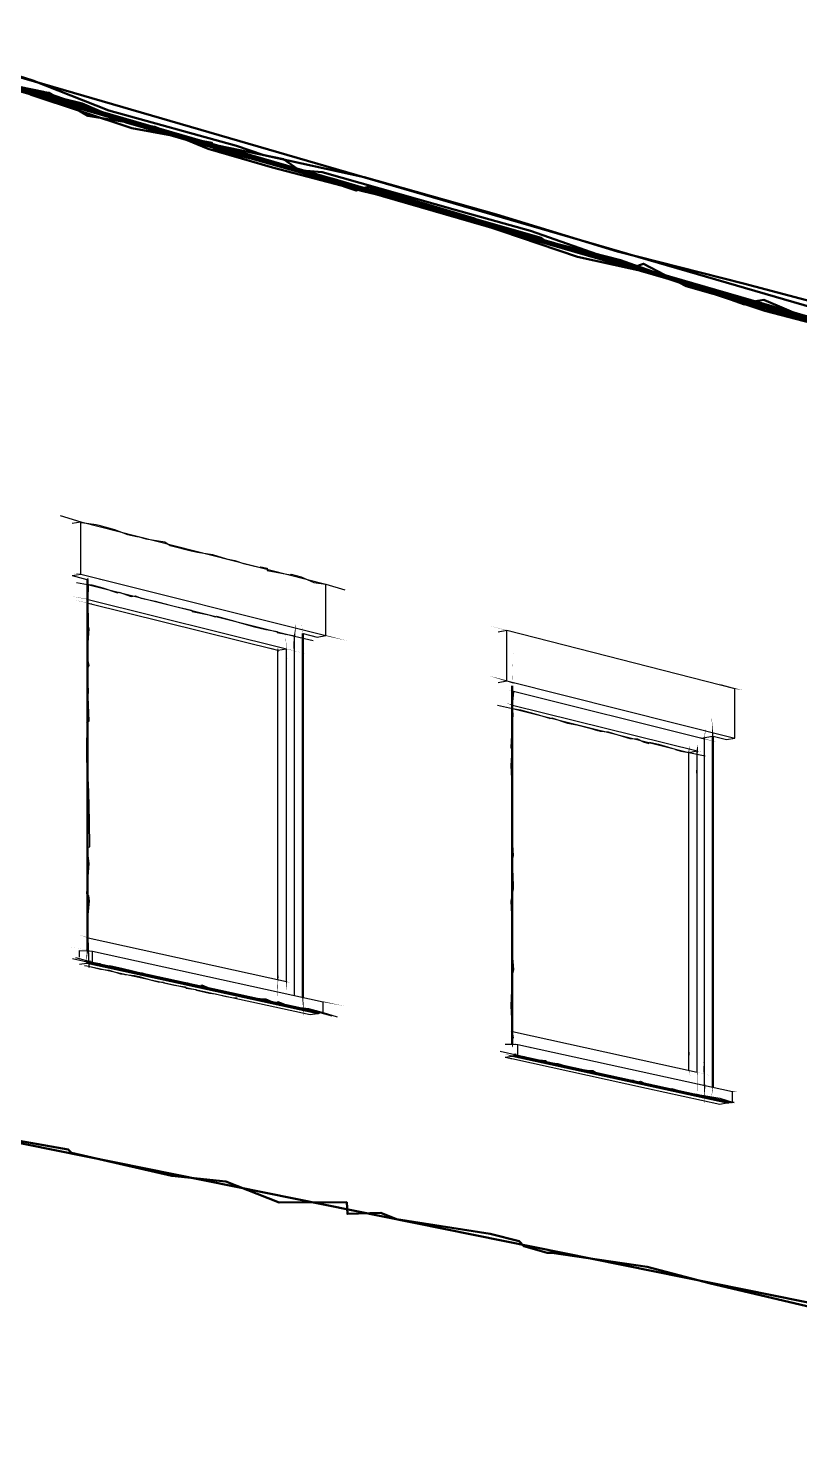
# Model space of a CAD drawing. Header units: inches. Extents: x -877 to 882, y -418 to 410.
# Drawn here: x 562 to 666, y 194.3 to 384.9 of the extents above; entities that cross this region are included whole.
import ezdxf

# ---------------------------------------------------------------- set-up
doc = ezdxf.new("R2010")
doc.units = ezdxf.units.IN
doc.header["$LTSCALE"] = 0.5
doc.header["$MEASUREMENT"] = 0
doc.layers.get('0').update_dxf_attribs({"lineweight": 18})
doc.layers.add('A-Glaz-Assm', color=71, linetype='Continuous', lineweight=25)
doc.layers.add('A-Wall', color=113, linetype='Continuous', lineweight=35)

# ---------------------------------------------------------------- blocks, each defined once
blk = doc.blocks.new('*U12')
at = {"color": 7, "linetype": 'Continuous', "lineweight": -3}
for p, q in [((567.93, 311.11), (569.91, 310.61)), ((599, 303.32), (599.01, 303.32)), ((599.01, 303.32), (599.06, 303.31)), ((599.06, 303.31), (600.97, 302.83)), ((600.97, 302.83), (600.97, 302.83)), ((652.74, 289.21), (653.99, 289.42)), ((653.99, 289.42), (654.28, 289.47)), ((654.34, 289.46), (656.12, 289.01)), ((568.92, 260.55), (568.92, 260.55)), ((568.92, 259.69), (568.92, 260.55)), ((569.91, 258.51), (569.91, 258.51)), ((569.91, 258.51), (589.43, 254.25)), ((589.43, 254.25), (600.02, 251.93)), ((626.27, 246.2), (626.92, 246.06)), ((626.92, 246.06), (627.05, 246.03)), ((627.05, 246.03), (627.05, 246.03)), ((627.05, 246.03), (627.05, 246.03)), ((627.05, 246.03), (627.19, 246)), ((627.19, 246), (627.19, 246)), ((627.19, 246), (645.36, 242.03)), ((645.36, 242.03), (655.23, 239.87))]:
    blk.add_line(p, q, dxfattribs=at)
at = {"layer": 'A-Glaz-Assm', "color": 252, "linetype": 'Continuous', "lineweight": 25}
for p, q in [((567.93, 318.18), (569.09, 318.39)), ((569.09, 311.32), (569.09, 318.39)), ((569.09, 318.39), (602.13, 309.96)), ((567.93, 311.11), (569.09, 311.32)), ((569.09, 311.32), (602.13, 303.03)), ((602.13, 303.03), (602.13, 309.96)), ((600.97, 302.83), (602.13, 303.03)), ((625.35, 303.54), (626.5, 303.74)), ((626.5, 296.92), (626.5, 303.74)), ((626.5, 303.74), (657.26, 295.89)), ((625.35, 296.72), (626.5, 296.92)), ((626.5, 296.92), (657.26, 289.2)), ((657.26, 289.2), (657.26, 295.89)), ((656.12, 289.01), (657.26, 289.2)), ((568.92, 260.55), (569.88, 260.52)), ((569.88, 260.52), (570.66, 260.5)), ((570.66, 259.01), (570.66, 260.5)), ((570.66, 260.5), (601.75, 253.66)), ((568.92, 258.73), (569.88, 258.88)), ((569.88, 258.88), (570.18, 258.93)), ((569.88, 258.88), (600.98, 252.08)), ((570.18, 259.15), (570.37, 259.18)), ((570.18, 258.93), (570.18, 259.15)), ((570.18, 258.93), (601.27, 252.13)), ((570.37, 258.96), (570.37, 259.18)), ((570.37, 258.96), (570.66, 259.01)), ((570.37, 258.96), (601.46, 252.16)), ((570.66, 259.01), (601.75, 252.2)), ((601.75, 252.2), (601.75, 253.66)), ((600.02, 251.93), (600.98, 252.08)), ((600.98, 252.08), (601.27, 252.13)), ((601.27, 252.13), (601.27, 252.2)), ((601.46, 252.16), (601.75, 252.2)), ((626.27, 247.96), (627.23, 247.92)), ((627.23, 247.92), (627.99, 247.9)), ((627.99, 246.46), (627.99, 247.9)), ((627.99, 247.9), (656.94, 241.54)), ((626.27, 246.2), (627.23, 246.34)), ((627.23, 246.34), (627.51, 246.39)), ((627.23, 246.34), (656.18, 240.01)), ((627.51, 246.6), (627.71, 246.63)), ((627.51, 246.39), (627.51, 246.6)), ((627.51, 246.6), (627.71, 246.56)), ((627.51, 246.39), (656.47, 240.05)), ((627.71, 246.42), (627.71, 246.63)), ((627.71, 246.42), (627.99, 246.46)), ((627.71, 246.42), (656.66, 240.08)), ((627.99, 246.46), (656.94, 240.12)), ((656.94, 240.12), (656.94, 241.54)), ((655.23, 239.87), (656.18, 240.01)), ((656.18, 240.01), (656.47, 240.05)), ((656.47, 240.05), (656.47, 240.12)), ((656.66, 240.08), (656.94, 240.12))]:
    blk.add_line(p, q, dxfattribs=at)
at = {"layer": 'A-Glaz-Assm', "color": 143, "linetype": 'Continuous', "lineweight": 25}
for p, q in [((569.97, 309.92), (597.89, 302.93)), ((570.08, 262.29), (570.08, 307.91)), ((570.08, 307.91), (596.81, 301.25)), ((595.66, 301.05), (596.81, 301.25)), ((596.81, 256.39), (596.81, 301.25)), ((597.89, 254.51), (597.89, 302.93)), ((627.25, 295.59), (653.18, 289.1)), ((627.29, 249.66), (627.29, 293.67)), ((627.29, 293.67), (652.18, 287.47)), ((653.18, 242.36), (653.18, 289.1)), ((651.04, 287.28), (652.18, 287.47)), ((652.18, 244.17), (652.18, 287.47)), ((570.08, 262.29), (596.81, 256.39)), ((627.29, 249.66), (652.18, 244.17))]:
    blk.add_line(p, q, dxfattribs=at)
at = {"layer": 'A-Glaz-Assm', "color": 141, "linetype": 'Continuous', "lineweight": 25}
for p, q in [((570.08, 307.41), (595.66, 301.05)), ((595.66, 256.65), (595.66, 301.05)), ((627.29, 293.19), (651.04, 287.28)), ((651.04, 244.42), (651.04, 287.28))]:
    blk.add_line(p, q, dxfattribs=at)
at = {"layer": 'A-Wall', "color": 252, "linetype": 'Continuous', "lineweight": 50}
for p, q in [((537.86, 383.08), (863.15, 288.89)), ((537.96, 383.2), (863.55, 288.89)), ((538.03, 383.28), (863.81, 288.9)), ((538.13, 384.91), (864.2, 290.12)), ((538.13, 383.4), (864.2, 288.9))]:
    blk.add_line(p, q, dxfattribs=at)
at = {"layer": 'A-Wall', "color": 15, "linetype": 'Continuous', "lineweight": 50}
for p, q in [((569.97, 260.52), (569.97, 310.6)), ((599, 254.27), (599, 303.32)), ((627.25, 247.92), (627.25, 296.25)), ((654.28, 242.12), (654.28, 289.47)), ((549.83, 236.85), (863.68, 173.28))]:
    blk.add_line(p, q, dxfattribs=at)
blk = doc.blocks.new('New Napkin Sketch')
at = {"layer": 'A-Wall', "color": 252, "linetype": 'Continuous', "lineweight": 25}
for p, q in [((567.93, 318.18), (569.09, 318.39)), ((569.09, 311.32), (569.09, 318.39)), ((567.93, 311.11), (569.09, 311.32)), ((602.13, 303.03), (602.13, 309.96)), ((600.97, 302.83), (602.13, 303.03)), ((625.35, 303.54), (626.5, 303.74)), ((626.5, 296.92), (626.5, 303.74)), ((625.35, 296.72), (626.5, 296.92)), ((657.26, 289.2), (657.26, 295.89)), ((656.12, 289.01), (657.26, 289.2)), ((568.92, 260.55), (569.88, 260.52)), ((569.88, 260.52), (570.66, 260.5)), ((570.66, 259.01), (570.66, 260.5)), ((568.92, 258.73), (569.88, 258.88)), ((569.88, 258.88), (570.18, 258.93)), ((570.18, 259.15), (570.37, 259.18)), ((570.18, 258.93), (570.18, 259.15)), ((570.37, 258.96), (570.37, 259.18)), ((570.37, 258.96), (570.66, 259.01)), ((601.75, 252.2), (601.75, 253.66)), ((600.02, 251.93), (600.98, 252.08)), ((600.98, 252.08), (601.27, 252.13)), ((601.27, 252.13), (601.27, 252.2)), ((601.46, 252.16), (601.75, 252.2)), ((626.27, 247.96), (627.23, 247.92)), ((627.23, 247.92), (627.99, 247.9)), ((627.99, 246.46), (627.99, 247.9)), ((626.27, 246.2), (627.23, 246.34)), ((627.23, 246.34), (627.51, 246.39)), ((627.51, 246.6), (627.71, 246.63)), ((627.51, 246.39), (627.51, 246.6)), ((627.51, 246.6), (627.71, 246.56)), ((627.71, 246.42), (627.71, 246.63)), ((627.71, 246.42), (627.99, 246.46)), ((656.94, 240.12), (656.94, 241.54)), ((655.23, 239.87), (656.18, 240.01)), ((656.18, 240.01), (656.47, 240.05)), ((656.47, 240.05), (656.47, 240.12)), ((656.66, 240.08), (656.94, 240.12))]:
    blk.add_line(p, q, dxfattribs=at)
at = {"layer": 'A-Wall', "color": 7, "linetype": 'Continuous', "lineweight": -3}
for p, q in [((567.93, 311.11), (569.91, 310.61)), ((599, 303.32), (599.01, 303.32)), ((599.01, 303.32), (599.06, 303.31)), ((599.06, 303.31), (600.97, 302.83)), ((600.97, 302.83), (600.97, 302.83)), ((652.74, 289.21), (653.99, 289.42)), ((653.99, 289.42), (654.28, 289.47)), ((654.34, 289.46), (656.12, 289.01)), ((568.92, 260.55), (568.92, 260.55)), ((568.92, 259.69), (568.92, 260.55)), ((569.91, 258.51), (569.91, 258.51)), ((589.43, 254.25), (600.02, 251.93)), ((626.27, 246.2), (626.92, 246.06)), ((626.92, 246.06), (627.05, 246.03)), ((627.05, 246.03), (627.05, 246.03)), ((627.05, 246.03), (627.05, 246.03)), ((627.05, 246.03), (627.19, 246)), ((627.19, 246), (627.19, 246)), ((627.19, 246), (645.36, 242.03)), ((645.36, 242.03), (655.23, 239.87))]:
    blk.add_line(p, q, dxfattribs=at)
at = {"layer": 'A-Wall', "color": 143, "linetype": 'Continuous', "lineweight": 25}
for p, q in [((595.66, 301.05), (596.81, 301.25)), ((651.04, 287.28), (652.18, 287.47))]:
    blk.add_line(p, q, dxfattribs=at)
at = {"layer": 'A-Wall', "color": 252, "linetype": 'Continuous', "lineweight": 50, "extrusion": (0, 0, -1)}
for points in [[(-550.53, 381.69), (-562.62, 377.86), (-572.88, 373.84), (-590.08, 369.06), (-593.76, 367.81), (-607.28, 364.82), (-625.11, 359.8), (-641.42, 354.8), (-658.42, 350.49), (-674.53, 346.25)], [(-557.74, 377.61), (-569.25, 374.78), (-575.2, 372.22), (-591.54, 367.5), (-597.33, 365.89), (-601.63, 365.51), (-619.53, 360.44), (-629.7, 357.62), (-643.63, 352.71), (-644.95, 353.16), (-650.67, 350.15), (-664.92, 346.09), (-681.01, 342.31), (-693.2, 337.43), (-705.49, 334.27), (-717.2, 332.05), (-719.46, 330.71), (-728.57, 328.52), (-731.68, 328.01), (-732.18, 327.17), (-738.17, 325.95), (-753.29, 321.47), (-766.62, 316.7), (-775.74, 313.37)], [(-554.5, 379.44), (-562.4, 375.96), (-575.96, 371.43), (-586.76, 369.49), (-587.12, 368.5), (-596.36, 366.37), (-606.19, 363.03), (-607.84, 363.54), (-622.14, 359.26), (-624.25, 358.13), (-641.82, 353.67), (-658.57, 347.69), (-658.66, 347.91), (-661.14, 348.3), (-672.42, 343.5)], [(-555.71, 378.06), (-564.07, 376.34), (-573.4, 373.07), (-584.4, 369.73), (-596.42, 367.26), (-599.38, 365.22), (-602.92, 364.65), (-618.02, 360.19), (-636.04, 354.1), (-645.85, 351.92), (-661.29, 346.83), (-677.82, 342.49), (-678.64, 343.18), (-696.68, 338.39), (-698.27, 337.04), (-711.49, 332.89), (-716.11, 331), (-727.74, 329.31), (-729.19, 327.71), (-736.49, 325.67), (-753.83, 320.79), (-765.96, 316.93), (-777.77, 314.21)], [(-550.02, 378.59), (-564.78, 376.21), (-570.05, 373.09), (-579.06, 371.64), (-586.27, 368.68), (-594.93, 366.13), (-607.12, 362.96), (-618.88, 360.17), (-631.15, 356.68), (-631.9, 356.08), (-644.64, 352.66), (-651.64, 350.2), (-666.99, 345.69)]]:
    blk.add_lwpolyline(points, dxfattribs=at)
at = {"layer": 'A-Wall', "color": 252, "linetype": 'Continuous', "lineweight": 25, "extrusion": (0, 0, -1)}
for points in [[(-566.3, 319.23), (-569.09, 318.39), (-569.18, 318.29), (-571.15, 317.99), (-571.54, 317.92), (-573.63, 317.35), (-575.4, 316.66), (-576.64, 316.37), (-576.81, 316.39), (-577.87, 316.07), (-580.42, 315.65), (-581.13, 315.17), (-583.97, 314.47), (-584.82, 314.26), (-586.82, 313.96), (-588.75, 313.4), (-589.83, 313.15), (-591, 312.76), (-593.26, 312.22), (-593.37, 312.29), (-594.23, 312.13), (-594.22, 311.8), (-597.36, 311.23), (-597.44, 311.29), (-598.79, 310.95), (-600.49, 310.21), (-602.13, 309.96), (-604.7, 309.18)], [(-567.95, 259.48), (-570.37, 258.96), (-571.26, 258.6), (-571.49, 258.71), (-573.18, 258.45), (-575.98, 257.58), (-576.72, 257.66), (-576.92, 257.57), (-577.35, 257.56), (-579.52, 256.85), (-582.21, 256.41), (-583.46, 256.21), (-585.21, 255.57), (-586.46, 255.52), (-586.77, 255.37), (-587.06, 255.17), (-589.41, 254.77), (-590.64, 254.37), (-591.51, 254.26), (-592.12, 254.2), (-593.63, 253.81), (-594.28, 253.7), (-596.6, 253.31), (-597.93, 252.79), (-600.55, 252.41), (-600.81, 252.46), (-601.46, 252.16), (-602.91, 251.78)], [(-568.37, 259.64), (-570.66, 259.01), (-571.65, 258.82), (-572.2, 258.52), (-572.99, 258.57), (-574.61, 258.18), (-576.3, 257.78), (-578.47, 257.25), (-581.1, 256.65), (-583.46, 256.22), (-585.29, 255.73), (-585.39, 255.94), (-586.27, 255.56), (-587.27, 255.25), (-588.77, 255), (-591.31, 254.38), (-592.13, 254.2), (-593.87, 254.04), (-594.02, 254.05), (-595.48, 253.44), (-595.64, 253.7), (-596.35, 253.42), (-597.15, 253.05), (-599.77, 252.76), (-601.75, 252.2), (-603.64, 251.64)], [(-625.62, 246.98), (-627.99, 246.46), (-628.85, 246.27), (-629.97, 245.91), (-631.78, 245.75), (-631.77, 245.52), (-633.37, 245.34), (-635.02, 244.84), (-637.35, 244.43), (-638.11, 244.37), (-638.58, 244.12), (-640.56, 243.59), (-642.73, 243.1), (-643.56, 243.07), (-644.16, 242.8), (-644.54, 242.95), (-645.41, 242.52), (-645.87, 242.53), (-648.41, 241.9), (-648.74, 241.95), (-650.54, 241.43), (-652.19, 241.22), (-652.53, 241.11), (-655.24, 240.65), (-656.94, 240.12), (-657.18, 240.13)]]:
    blk.add_lwpolyline(points, dxfattribs=at)
for points in [[(-568.15, 311.46, 0, 0.0811, 0), (-569.09, 311.32, 0.0811, 0, 0), (-572.15, 310.43, 0, 0, 0), (-574.9, 309.73, 0, 0, 0), (-577.51, 309.14, 0, 0, 0), (-578.91, 308.74, 0, 0, 0), (-581.34, 308.36, 0, 0, 0), (-583.05, 307.7, 0, 0, 0), (-583.54, 307.73, 0, 0, 0), (-585.64, 307.17, 0, 0, 0), (-587.82, 306.66, 0, 0, 0), (-588.17, 306.44, 0, 0, 0), (-589.55, 306.2, 0, 0, 0), (-592.57, 305.41, 0, 0, 0), (-594.14, 304.94, 0, 0, 0), (-597.45, 304.34, 0, 0, 0), (-599.82, 303.67, 0, 0.107, 0), (-602.13, 303.03, 0.107, 0, 0), (-605.02, 302.33, 0, 0, 0)], [(-623.83, 304.43, 0, 0.0418, 0), (-626.5, 303.74, 0.0418, 0, 0), (-627.5, 303.39, 0, 0, 0), (-628.11, 303.43, 0, 0, 0), (-630.02, 302.89, 0, 0, 0), (-630.43, 302.89, 0, 0, 0), (-631.22, 302.4, 0, 0, 0), (-631.95, 302.31, 0, 0, 0), (-633.99, 301.8, 0, 0, 0), (-635.19, 301.45, 0, 0, 0), (-635.38, 301.57, 0, 0, 0), (-638.41, 300.83, 0, 0, 0), (-641.11, 299.94, 0, 0, 0), (-642.8, 299.46, 0, 0, 0), (-644.68, 299.08, 0, 0, 0), (-645, 298.93, 0, 0, 0), (-648.02, 298.19, 0, 0, 0), (-648.76, 297.92, 0, 0, 0), (-651.73, 297.16, 0, 0, 0), (-652.31, 297.22, 0, 0, 0), (-654.98, 296.57, 0, 0.118, 0), (-657.26, 295.89, 0.118, 0, 0), (-658.29, 295.69, 0, 0, 0)], [(-624.16, 297.6, 0, 0.143, 0), (-626.5, 296.92, 0.143, 0, 0), (-627.62, 296.48, 0, 0, 0), (-628.63, 296.37, 0, 0, 0), (-629.79, 296.13, 0, 0, 0), (-630.54, 295.9, 0, 0, 0), (-631.48, 295.58, 0, 0, 0), (-633.66, 295.2, 0, 0, 0), (-635.01, 294.7, 0, 0, 0), (-635.87, 294.51, 0, 0, 0), (-638.7, 293.71, 0, 0, 0), (-639.19, 293.78, 0, 0, 0), (-641.29, 293.09, 0, 0, 0), (-643.92, 292.67, 0, 0, 0), (-644.85, 292.18, 0, 0, 0), (-646.94, 291.94, 0, 0, 0), (-648.87, 291.31, 0, 0, 0), (-651.58, 290.54, 0, 0, 0), (-654.07, 289.85, 0, 0, 0), (-655.79, 289.43, 0, 0.00468, 0), (-657.26, 289.2, 0.00468, 0, 0), (-657.26, 289.1, 0, 0, 0)], [(-567.57, 261.06, 0, 0.021, 0), (-570.66, 260.5, 0.021, 0, 0), (-571.82, 260.1, 0, 0, 0), (-574.14, 259.59, 0, 0, 0), (-576.65, 259.14, 0, 0, 0), (-576.67, 259.15, 0, 0, 0), (-578.52, 258.77, 0, 0, 0), (-581.44, 258.23, 0, 0, 0), (-581.81, 257.94, 0, 0, 0), (-584.77, 257.31, 0, 0, 0), (-585.29, 257.3, 0, 0, 0), (-587.86, 256.86, 0, 0, 0), (-589.73, 256.44, 0, 0, 0), (-590.97, 255.96, 0, 0, 0), (-591.39, 256.08, 0, 0, 0), (-593.98, 255.35, 0, 0, 0), (-594.34, 255.13, 0, 0, 0), (-596.95, 254.7, 0, 0, 0), (-598.67, 254.47, 0, 0, 0), (-601.54, 253.72, 0, 0.107, 0), (-601.75, 253.66, 0.107, 0, 0), (-604.64, 253.08, 0, 0, 0)], [(-567.78, 259.54, 0, 0.127, 0), (-570.18, 258.93, 0.127, 0, 0), (-570.27, 258.95, 0, 0, 0), (-573.17, 258.38, 0, 0, 0), (-575.75, 257.74, 0, 0, 0), (-578.18, 257.06, 0, 0, 0), (-580.67, 256.78, 0, 0, 0), (-581.61, 256.47, 0, 0, 0), (-584.49, 255.95, 0, 0, 0), (-586.63, 255.45, 0, 0, 0), (-589.42, 254.8, 0, 0, 0), (-592.43, 253.97, 0, 0, 0), (-593.69, 253.64, 0, 0, 0), (-594.21, 253.77, 0, 0, 0), (-595.24, 253.56, 0, 0, 0), (-597.65, 252.98, 0, 0, 0), (-600.39, 252.18, 0, 0.0372, 0), (-601.27, 252.13, 0.0372, 0, 0), (-603.29, 251.73, 0, 0, 0)], [(-569.84, 258.76, 0, 0.069, 0), (-569.88, 258.88, 0.069, 0, 0), (-571.4, 258.47, 0, 0, 0), (-574.03, 258.13, 0, 0, 0), (-574.44, 257.86, 0, 0, 0), (-577.47, 257.19, 0, 0, 0), (-579.32, 256.88, 0, 0, 0), (-581.14, 256.31, 0, 0, 0), (-582.4, 256.13, 0, 0, 0), (-585.43, 255.64, 0, 0, 0), (-585.66, 255.28, 0, 0, 0), (-587.62, 255.08, 0, 0, 0), (-588.11, 254.87, 0, 0, 0), (-590.22, 254.3, 0, 0, 0), (-593.07, 253.76, 0, 0, 0), (-595.98, 253.01, 0, 0, 0), (-596.35, 253.19, 0, 0, 0), (-598.54, 252.64, 0, 0, 0), (-600.92, 252.08, 0, 0.132, 0), (-600.98, 252.08, 0.132, 0, 0), (-601.15, 251.91, 0, 0, 0)], [(-627.04, 248.15, 0, 0.047, 0), (-627.99, 247.9, 0.047, 0, 0), (-630.1, 247.3, 0, 0, 0), (-632.66, 246.8, 0, 0, 0), (-634.31, 246.57, 0, 0, 0), (-636.19, 246.16, 0, 0, 0), (-636.77, 245.97, 0, 0, 0), (-637.59, 245.82, 0, 0, 0), (-637.8, 245.77, 0, 0, 0), (-637.97, 245.82, 0, 0, 0), (-638.94, 245.53, 0, 0, 0), (-641.48, 244.96, 0, 0, 0), (-642.27, 244.75, 0, 0, 0), (-643.51, 244.64, 0, 0, 0), (-644.63, 244.23, 0, 0, 0), (-647.33, 243.77, 0, 0, 0), (-648.66, 243.47, 0, 0, 0), (-648.68, 243.43, 0, 0, 0), (-650.18, 243.03, 0, 0, 0), (-653.05, 242.38, 0, 0, 0), (-653.64, 242.29, 0, 0, 0), (-656.27, 241.73, 0, 0.145, 0), (-656.94, 241.54, 0.145, 0, 0), (-657.49, 241.56, 0, 0, 0)], [(-626.27, 246.61, 0, 0.139, 0), (-627.23, 246.34, 0.139, 0, 0), (-627.27, 246.19, 0, 0, 0), (-629.97, 245.66, 0, 0, 0), (-631.95, 245.35, 0, 0, 0), (-633.17, 245.15, 0, 0, 0), (-634.14, 244.74, 0, 0, 0), (-636.64, 244.29, 0, 0, 0), (-638.39, 244.02, 0, 0, 0), (-640.57, 243.56, 0, 0, 0), (-641.98, 243.06, 0, 0, 0), (-642.74, 242.93, 0, 0, 0), (-645.59, 242.4, 0, 0, 0), (-645.79, 242.43, 0, 0, 0), (-648.01, 241.7, 0, 0, 0), (-649.92, 241.53, 0, 0, 0), (-650.66, 241.17, 0, 0, 0), (-651.36, 240.95, 0, 0, 0), (-652.47, 240.87, 0, 0, 0), (-653.49, 240.53, 0, 0.0118, 0), (-656.18, 240.01, 0.0118, 0, 0), (-657.2, 239.91, 0, 0, 0)], [(-626.76, 246.72, 0, 0.0355, 0), (-627.71, 246.42, 0.0355, 0, 0), (-629.73, 245.96, 0, 0, 0), (-630.83, 245.79, 0, 0, 0), (-630.9, 245.72, 0, 0, 0), (-633.69, 245.09, 0, 0, 0), (-635.02, 244.93, 0, 0, 0), (-636.14, 244.49, 0, 0, 0), (-637.7, 244.29, 0, 0, 0), (-637.74, 244.07, 0, 0, 0), (-638.51, 244.09, 0, 0, 0), (-641.07, 243.51, 0, 0, 0), (-643.43, 242.91, 0, 0, 0), (-644.43, 242.86, 0, 0, 0), (-646.91, 242.09, 0, 0, 0), (-647.09, 242.04, 0, 0, 0), (-648.74, 241.93, 0, 0, 0), (-649.19, 241.72, 0, 0, 0), (-650.75, 241.23, 0, 0, 0), (-652.51, 240.95, 0, 0, 0), (-654.18, 240.52, 0, 0.000981, 0), (-656.66, 240.08, 0.000981, 0, 0), (-659.35, 239.45, 0, 0, 0)], [(-626.9, 246.37, 0, 0.119, 0), (-627.51, 246.39, 0.119, 0, 0), (-628.19, 246.33, 0, 0, 0), (-629.5, 245.96, 0, 0, 0), (-629.76, 246, 0, 0, 0), (-631.68, 245.42, 0, 0, 0), (-634.53, 244.81, 0, 0, 0), (-635.21, 244.63, 0, 0, 0), (-637.63, 244.25, 0, 0, 0), (-640.51, 243.66, 0, 0, 0), (-643.04, 243.01, 0, 0, 0), (-645.63, 242.36, 0, 0, 0), (-648.17, 241.95, 0, 0, 0), (-648.46, 241.73, 0, 0, 0), (-651.01, 241.31, 0, 0, 0), (-652.06, 241.14, 0, 0, 0), (-652.62, 240.75, 0, 0, 0), (-652.96, 240.92, 0, 0, 0), (-655.76, 240.34, 0, 0.0399, 0), (-656.47, 240.05, 0.0399, 0, 0), (-657.14, 239.82, 0, 0, 0)]]:
    blk.add_lwpolyline(points, format="xyseb", dxfattribs=at)
at = {"layer": 'A-Wall', "color": 15, "linetype": 'Continuous', "lineweight": 50, "extrusion": (0, 0, -1)}
for points in [[(-569.77, 258.6, 0, 0.162, 0), (-569.97, 260.52, 0.162, 0, 0), (-570.02, 262.62, 0, 0, 0), (-570.04, 262.73, 0, 0, 0), (-570, 265.56, 0, 0, 0), (-569.78, 267.64, 0, 0, 0), (-570.21, 268.59, 0, 0, 0), (-569.83, 269.33, 0, 0, 0), (-569.82, 272.51, 0, 0, 0), (-569.94, 276.25, 0, 0, 0), (-569.97, 280.29, 0, 0, 0), (-569.91, 280.83, 0, 0, 0), (-570.02, 282.88, 0, 0, 0), (-569.85, 286.79, 0, 0, 0), (-569.92, 289.56, 0, 0, 0), (-569.97, 293.63, 0, 0, 0), (-569.78, 297.78, 0, 0, 0), (-570.14, 300.39, 0, 0, 0), (-569.78, 301.95, 0, 0, 0), (-569.96, 306.45, 0, 0, 0), (-570.14, 309.38, 0, 0.236, 0), (-569.97, 310.6, 0.236, 0, 0), (-570.09, 310.84, 0, 0, 0)], [(-599.19, 251.42, 0, 0.169, 0), (-599, 254.27, 0.169, 0, 0), (-599.15, 257.07, 0, 0, 0), (-599.14, 258.21, 0, 0, 0), (-599.09, 262.95, 0, 0, 0), (-599.12, 266.9, 0, 0, 0), (-598.78, 271.44, 0, 0, 0), (-598.99, 271.52, 0, 0, 0), (-598.92, 275.73, 0, 0, 0), (-599.01, 276.55, 0, 0, 0), (-598.78, 280.1, 0, 0, 0), (-598.91, 281.99, 0, 0, 0), (-598.76, 284.95, 0, 0, 0), (-598.87, 285.75, 0, 0, 0), (-598.84, 288.48, 0, 0, 0), (-599.02, 289.73, 0, 0, 0), (-599.07, 290.48, 0, 0, 0), (-599.19, 293.76, 0, 0, 0), (-598.92, 296.57, 0, 0, 0), (-598.85, 300.85, 0, 0.0258, 0), (-599, 303.32, 0.0258, 0, 0), (-598.82, 304.93, 0, 0, 0)], [(-627.32, 247.36, 0, 0.178, 0), (-627.25, 247.92, 0.178, 0, 0), (-627.33, 249.05, 0, 0, 0), (-627.3, 252.84, 0, 0, 0), (-627.3, 255.35, 0, 0, 0), (-627.37, 256.32, 0, 0, 0), (-627.07, 260.44, 0, 0, 0), (-627.28, 263.7, 0, 0, 0), (-627.26, 268.31, 0, 0, 0), (-627.26, 271.9, 0, 0, 0), (-627.15, 272.62, 0, 0, 0), (-627.42, 273.36, 0, 0, 0), (-627.42, 276.35, 0, 0, 0), (-627.48, 278.2, 0, 0, 0), (-627.49, 279.37, 0, 0, 0), (-627.43, 281.51, 0, 0, 0), (-627.47, 281.75, 0, 0, 0), (-627.45, 282.93, 0, 0, 0), (-627.14, 286.97, 0, 0, 0), (-627.05, 288.55, 0, 0, 0), (-627.49, 293.14, 0, 0, 0), (-627.4, 294.2, 0, 0.018, 0), (-627.25, 296.25, 0.018, 0, 0), (-627.38, 301.01, 0, 0, 0)], [(-654.11, 240.8, 0, 0.104, 0), (-654.28, 242.12, 0.104, 0, 0), (-654.37, 244.19, 0, 0, 0), (-654.09, 246.73, 0, 0, 0), (-654.18, 248.58, 0, 0, 0), (-654.06, 249.17, 0, 0, 0), (-654.14, 253.71, 0, 0, 0), (-654.1, 254.78, 0, 0, 0), (-654.1, 255.33, 0, 0, 0), (-654.19, 257.07, 0, 0, 0), (-654.43, 258.71, 0, 0, 0), (-654.34, 262.16, 0, 0, 0), (-654.05, 265.61, 0, 0, 0), (-654.36, 266.39, 0, 0, 0), (-654.46, 268.1, 0, 0, 0), (-654.14, 269.67, 0, 0, 0), (-654.4, 273.51, 0, 0, 0), (-654.14, 277.54, 0, 0, 0), (-654.21, 280.79, 0, 0, 0), (-654.44, 284.87, 0, 0, 0), (-654.17, 285.12, 0, 0.174, 0), (-654.28, 289.47, 0.174, 0, 0), (-654.14, 291.95, 0, 0, 0)]]:
    blk.add_lwpolyline(points, format="xyseb", dxfattribs=at)
at = {"layer": 'A-Wall', "color": 143, "linetype": 'Continuous', "lineweight": 25, "extrusion": (0, 0, -1)}
for points in [[(-568.5, 310.19), (-569.97, 309.92), (-570.2, 309.93), (-570.59, 309.86), (-572.06, 309.47), (-574.05, 308.81), (-574.25, 308.9), (-575.87, 308.3), (-576.43, 308.37), (-577.23, 308.08), (-579.12, 307.65), (-580.94, 307.16), (-581.87, 306.95), (-584.01, 306.47), (-584.1, 306.29), (-586.36, 305.85), (-587.19, 305.56), (-587.36, 305.67), (-589.83, 304.97), (-590.11, 304.87), (-592.32, 304.27), (-594.01, 303.83), (-594.33, 303.8), (-595.56, 303.58), (-595.57, 303.45), (-597.68, 303.05), (-597.89, 302.93), (-600.43, 302.39)], [(-570.21, 258.3), (-570.08, 262.29), (-570.1, 265.36), (-570.25, 267.26), (-570.19, 267.92), (-569.9, 268.27), (-570.23, 272.28), (-569.93, 274.45), (-570.29, 274.54), (-570.28, 278), (-570.18, 281.93), (-570.14, 282.98), (-569.89, 286.22), (-569.9, 289.01), (-570.07, 290.99), (-569.92, 291.34), (-570.23, 291.47), (-570.08, 294.77), (-570.12, 295.56), (-569.94, 298.52), (-570.21, 299.01), (-569.93, 300.26), (-570.23, 303.94), (-570.13, 304.29), (-570.08, 307.91), (-570.13, 309.87)], [(-627.42, 248.74), (-627.29, 249.66), (-627.11, 253.1), (-627.26, 257.24), (-627.45, 258.02), (-627.24, 260.58), (-627.22, 264.59), (-627.12, 267.22), (-627.43, 268.88), (-627.39, 270.96), (-627.19, 271.28), (-627.33, 272.06), (-627.25, 272.62), (-627.43, 273.37), (-627.28, 275.5), (-627.2, 276.86), (-627.22, 278.58), (-627.25, 281.24), (-627.31, 282.94), (-627.17, 283.78), (-627.12, 285.52), (-627.25, 287.55), (-627.09, 287.96), (-627.27, 291.23), (-627.35, 292.29), (-627.29, 293.67), (-627.47, 295.48)]]:
    blk.add_lwpolyline(points, dxfattribs=at)
for points in [[(-567.79, 308.35, 0, 0.062, 0), (-570.08, 307.91, 0.062, 0, 0), (-571.61, 307.52, 0, 0, 0), (-572.04, 307.56, 0, 0, 0), (-573.4, 307.15, 0, 0, 0), (-573.93, 307.07, 0, 0, 0), (-575.53, 306.49, 0, 0, 0), (-576.75, 306.35, 0, 0, 0), (-577.38, 306.03, 0, 0, 0), (-578.85, 305.66, 0, 0, 0), (-579.82, 305.56, 0, 0, 0), (-582.28, 304.86, 0, 0, 0), (-583.97, 304.52, 0, 0, 0), (-584.62, 304.23, 0, 0, 0), (-585.98, 304.04, 0, 0, 0), (-588.64, 303.32, 0, 0, 0), (-591.21, 302.63, 0, 0, 0), (-592.41, 302.33, 0, 0, 0), (-592.97, 302.23, 0, 0, 0), (-593.76, 301.89, 0, 0, 0), (-594.23, 301.95, 0, 0, 0), (-595.23, 301.61, 0, 0.0387, 0), (-596.81, 301.25, 0.0387, 0, 0), (-599.34, 300.59, 0, 0, 0)], [(-596.86, 255.19, 0, 0.126, 0), (-596.81, 256.39, 0.126, 0, 0), (-596.89, 257.32, 0, 0, 0), (-597.02, 258.96, 0, 0, 0), (-596.86, 259.62, 0, 0, 0), (-597.03, 262.28, 0, 0, 0), (-596.69, 265.63, 0, 0, 0), (-596.93, 269.37, 0, 0, 0), (-596.82, 273.06, 0, 0, 0), (-596.83, 273.97, 0, 0, 0), (-597.01, 275.99, 0, 0, 0), (-596.99, 278.01, 0, 0, 0), (-596.85, 281.15, 0, 0, 0), (-597.02, 284.59, 0, 0, 0), (-596.69, 286.37, 0, 0, 0), (-596.89, 290.29, 0, 0, 0), (-596.87, 294.42, 0, 0, 0), (-596.68, 297.02, 0, 0, 0), (-596.91, 299.83, 0, 0.0533, 0), (-596.81, 301.25, 0.0533, 0, 0), (-596.66, 303.42, 0, 0, 0)], [(-598.09, 252.04, 0, 0.00115, 0), (-597.89, 254.51, 0.00115, 0, 0), (-597.8, 258.57, 0, 0, 0), (-597.97, 262.35, 0, 0, 0), (-597.69, 264.08, 0, 0, 0), (-598.04, 268.31, 0, 0, 0), (-597.97, 272.85, 0, 0, 0), (-597.84, 275.93, 0, 0, 0), (-598, 279.12, 0, 0, 0), (-597.65, 282.52, 0, 0, 0), (-598.07, 286.02, 0, 0, 0), (-597.8, 288.75, 0, 0, 0), (-597.65, 290.76, 0, 0, 0), (-598.11, 292.57, 0, 0, 0), (-598.07, 295.13, 0, 0, 0), (-597.8, 295.71, 0, 0, 0), (-597.67, 296.73, 0, 0, 0), (-597.73, 298.35, 0, 0, 0), (-597.69, 301.12, 0, 0.181, 0), (-597.89, 302.93, 0.181, 0, 0), (-598.12, 304.78, 0, 0, 0)], [(-626.1, 295.81, 0, 0.0125, 0), (-627.25, 295.59, 0.0125, 0, 0), (-629.14, 294.99, 0, 0, 0), (-630.93, 294.72, 0, 0, 0), (-633.34, 294.18, 0, 0, 0), (-635.62, 293.48, 0, 0, 0), (-637.72, 292.91, 0, 0, 0), (-639.02, 292.62, 0, 0, 0), (-639.19, 292.51, 0, 0, 0), (-639.89, 292.55, 0, 0, 0), (-640.93, 292.22, 0, 0, 0), (-642.11, 291.8, 0, 0, 0), (-642.51, 291.76, 0, 0, 0), (-644.5, 291.22, 0, 0, 0), (-646.9, 290.77, 0, 0, 0), (-646.92, 290.65, 0, 0, 0), (-647.61, 290.37, 0, 0, 0), (-649.55, 290.07, 0, 0, 0), (-649.65, 289.89, 0, 0, 0), (-651.85, 289.35, 0, 0, 0), (-652.42, 289.42, 0, 0, 0), (-652.53, 289.38, 0, 0.0683, 0), (-653.18, 289.1, 0.0683, 0, 0), (-654.87, 288.65, 0, 0, 0)], [(-626.36, 293.93, 0, 0.107, 0), (-627.29, 293.67, 0.107, 0, 0), (-628.27, 293.32, 0, 0, 0), (-629.62, 293.19, 0, 0, 0), (-631.74, 292.57, 0, 0, 0), (-633.72, 291.98, 0, 0, 0), (-635.68, 291.64, 0, 0, 0), (-636.87, 291.2, 0, 0, 0), (-637.34, 291.26, 0, 0, 0), (-639.14, 290.82, 0, 0, 0), (-641.6, 290.09, 0, 0, 0), (-642.48, 290.01, 0, 0, 0), (-644.03, 289.47, 0, 0, 0), (-644.27, 289.44, 0, 0, 0), (-644.28, 289.38, 0, 0, 0), (-645.85, 289.14, 0, 0, 0), (-647.92, 288.46, 0, 0, 0), (-648.31, 288.31, 0, 0, 0), (-649.13, 288.26, 0, 0, 0), (-650.16, 288.07, 0, 0, 0), (-651.7, 287.69, 0, 0.0349, 0), (-652.18, 287.47, 0.0349, 0, 0), (-652.9, 287.37, 0, 0, 0)], [(-653.17, 239.74, 0, 0.177, 0), (-653.18, 242.36, 0.177, 0, 0), (-652.98, 245.5, 0, 0, 0), (-653.03, 246.17, 0, 0, 0), (-653.01, 248.41, 0, 0, 0), (-653.36, 251.84, 0, 0, 0), (-653.4, 252.96, 0, 0, 0), (-653, 256.69, 0, 0, 0), (-653.22, 259.02, 0, 0, 0), (-653.28, 262.14, 0, 0, 0), (-653.23, 265.29, 0, 0, 0), (-653.38, 265.9, 0, 0, 0), (-653.31, 269.16, 0, 0, 0), (-653.15, 272.2, 0, 0, 0), (-653.11, 272.44, 0, 0, 0), (-652.97, 276.14, 0, 0, 0), (-653.08, 276.39, 0, 0, 0), (-653.28, 276.85, 0, 0, 0), (-653.21, 280.65, 0, 0, 0), (-653.2, 285.31, 0, 0, 0), (-653.05, 289, 0, 0.11, 0), (-653.18, 289.1, 0.11, 0, 0), (-653.27, 290.5, 0, 0, 0)], [(-652.14, 239.96, 0, 0.092, 0), (-652.18, 244.17, 0.092, 0, 0), (-652.17, 246.63, 0, 0, 0), (-652.24, 248.06, 0, 0, 0), (-652.32, 252.2, 0, 0, 0), (-652.18, 255.41, 0, 0, 0), (-652.12, 259.53, 0, 0, 0), (-652.07, 260.46, 0, 0, 0), (-652, 261.74, 0, 0, 0), (-652.22, 264.47, 0, 0, 0), (-652.34, 268.73, 0, 0, 0), (-652.2, 271.7, 0, 0, 0), (-652.28, 272.05, 0, 0, 0), (-652.34, 274.1, 0, 0, 0), (-652.17, 278.24, 0, 0, 0), (-652.09, 282.12, 0, 0, 0), (-652.03, 284.33, 0, 0.202, 0), (-652.18, 287.47, 0.202, 0, 0), (-652.25, 288.46, 0, 0, 0)], [(-568.6, 262.76, 0, 0.0525, 0), (-570.08, 262.29, 0.0525, 0, 0), (-570.95, 261.97, 0, 0, 0), (-572.43, 261.71, 0, 0, 0), (-573.66, 261.52, 0, 0, 0), (-575.68, 261.14, 0, 0, 0), (-578, 260.44, 0, 0, 0), (-580.57, 259.95, 0, 0, 0), (-580.59, 259.96, 0, 0, 0), (-581.96, 259.67, 0, 0, 0), (-583.76, 259.14, 0, 0, 0), (-585.9, 258.86, 0, 0, 0), (-586.09, 258.74, 0, 0, 0), (-588.36, 258.17, 0, 0, 0), (-590.17, 257.91, 0, 0, 0), (-590.26, 257.92, 0, 0, 0), (-591.72, 257.47, 0, 0, 0), (-593.38, 257.07, 0, 0, 0), (-594.75, 256.83, 0, 0, 0), (-596.63, 256.49, 0, 0.0614, 0), (-596.81, 256.39, 0.0614, 0, 0), (-597.43, 256.13, 0, 0, 0)], [(-626.71, 249.68, 0, 0.0674, 0), (-627.29, 249.66, 0.0674, 0, 0), (-628.11, 249.45, 0, 0, 0), (-629.77, 249.16, 0, 0, 0), (-630.59, 248.95, 0, 0, 0), (-632.36, 248.56, 0, 0, 0), (-633.07, 248.42, 0, 0, 0), (-634.87, 247.99, 0, 0, 0), (-637.23, 247.43, 0, 0, 0), (-637.82, 247.3, 0, 0, 0), (-638.19, 247.17, 0, 0, 0), (-640.48, 246.83, 0, 0, 0), (-640.81, 246.68, 0, 0, 0), (-641.9, 246.37, 0, 0, 0), (-643.06, 246.27, 0, 0, 0), (-644.4, 245.94, 0, 0, 0), (-645.38, 245.8, 0, 0, 0), (-645.73, 245.61, 0, 0, 0), (-647.39, 245.28, 0, 0, 0), (-649.85, 244.71, 0, 0, 0), (-651.24, 244.46, 0, 0.0156, 0), (-652.18, 244.17, 0.0156, 0, 0), (-654.59, 243.52, 0, 0, 0)]]:
    blk.add_lwpolyline(points, format="xyseb", dxfattribs=at)
at = {"layer": 'A-Wall', "color": 141, "linetype": 'Continuous', "lineweight": 25, "extrusion": (0, 0, -1)}
for points in [[(-568.03, 307.88, 0, 0.0392, 0), (-570.08, 307.41, 0.0392, 0, 0), (-570.92, 307.31, 0, 0, 0), (-571.38, 307.19, 0, 0, 0), (-573.21, 306.74, 0, 0, 0), (-573.87, 306.42, 0, 0, 0), (-574.28, 306.27, 0, 0, 0), (-575.64, 306.03, 0, 0, 0), (-576.5, 305.94, 0, 0, 0), (-576.56, 305.68, 0, 0, 0), (-576.62, 305.76, 0, 0, 0), (-576.93, 305.7, 0, 0, 0), (-579.03, 305.15, 0, 0, 0), (-581.32, 304.72, 0, 0, 0), (-583.06, 304.11, 0, 0, 0), (-585.46, 303.62, 0, 0, 0), (-586.52, 303.22, 0, 0, 0), (-588.84, 302.69, 0, 0, 0), (-589.95, 302.37, 0, 0, 0), (-592.05, 301.87, 0, 0, 0), (-594.02, 301.34, 0, 0, 0), (-594.61, 301.41, 0, 0.103, 0), (-595.66, 301.05, 0.103, 0, 0), (-596, 301.04, 0, 0, 0)], [(-595.55, 253.3, 0, 0.0884, 0), (-595.66, 256.65, 0.0884, 0, 0), (-595.8, 257.29, 0, 0, 0), (-595.84, 260.58, 0, 0, 0), (-595.77, 262.2, 0, 0, 0), (-595.65, 266.47, 0, 0, 0), (-595.7, 270.04, 0, 0, 0), (-595.51, 273.68, 0, 0, 0), (-595.49, 276.66, 0, 0, 0), (-595.85, 279.14, 0, 0, 0), (-595.69, 279.31, 0, 0, 0), (-595.83, 281.27, 0, 0, 0), (-595.87, 284.14, 0, 0, 0), (-595.72, 286.73, 0, 0, 0), (-595.53, 289.56, 0, 0, 0), (-595.75, 291.53, 0, 0, 0), (-595.58, 293.14, 0, 0, 0), (-595.67, 295.69, 0, 0, 0), (-595.71, 296.27, 0, 0, 0), (-595.56, 298.75, 0, 0, 0), (-595.61, 299.48, 0, 0.201, 0), (-595.66, 301.05, 0.201, 0, 0), (-595.66, 301.4, 0, 0, 0)], [(-651.25, 243.65, 0, 0.0666, 0), (-651.04, 244.42, 0.0666, 0, 0), (-651.18, 247.63, 0, 0, 0), (-651.04, 249.71, 0, 0, 0), (-651.03, 253.84, 0, 0, 0), (-651.09, 253.87, 0, 0, 0), (-651.07, 255.17, 0, 0, 0), (-650.94, 258.63, 0, 0, 0), (-651.13, 260.13, 0, 0, 0), (-651.21, 262.57, 0, 0, 0), (-650.9, 266.21, 0, 0, 0), (-650.98, 270.47, 0, 0, 0), (-651.24, 272.08, 0, 0, 0), (-650.92, 273, 0, 0, 0), (-650.91, 275.37, 0, 0, 0), (-651.12, 279.02, 0, 0, 0), (-651.01, 281.21, 0, 0, 0), (-650.99, 283.95, 0, 0.152, 0), (-651.04, 287.28, 0.152, 0, 0), (-651.16, 288.19, 0, 0, 0)]]:
    blk.add_lwpolyline(points, format="xyseb", dxfattribs=at)
blk.add_lwpolyline([(-625.27, 293.64), (-627.29, 293.19), (-628.36, 293.03), (-630.45, 292.42), (-632.27, 291.9), (-632.33, 291.87), (-632.6, 291.95), (-634.68, 291.23), (-635.95, 290.99), (-637.72, 290.56), (-638.74, 290.23), (-638.98, 290.17), (-639.12, 290.14), (-640.18, 290.07), (-640.9, 289.85), (-643.08, 289.15), (-644.11, 289.1), (-644.9, 288.71), (-645.68, 288.49), (-645.75, 288.65), (-646.97, 288.38), (-649.22, 287.73), (-649.25, 287.65), (-649.98, 287.45), (-651.04, 287.28), (-653.23, 286.82)], dxfattribs=at)
at = {"layer": 'A-Wall', "color": 7, "linetype": 'Continuous', "lineweight": -3, "extrusion": (0, 0, -1)}
blk.add_lwpolyline([(-569.58, 258.54), (-569.91, 258.51), (-570.13, 258.46), (-571.76, 258.05), (-572.91, 257.93), (-574.43, 257.44), (-574.72, 257.44), (-575.03, 257.34), (-576.32, 257.18), (-576.96, 257.05), (-578.63, 256.56), (-579.51, 256.35), (-580.02, 256.3), (-580.23, 256.32), (-580.29, 256.21), (-581.7, 255.88), (-583.17, 255.68), (-583.3, 255.5), (-583.92, 255.39), (-584.61, 255.29), (-584.68, 255.21), (-586.43, 254.83), (-587.25, 254.71), (-588.51, 254.4), (-589.43, 254.25), (-590.17, 254.17)], dxfattribs=at)
at = {"layer": 'A-Wall', "color": 15, "linetype": 'Continuous', "lineweight": 50, "extrusion": (0, 0, -1)}
blk.add_lwpolyline([(-549.83, 236.85), (-567.39, 233.73), (-567.83, 233.29), (-581.35, 230.19), (-588.62, 229.43), (-595.81, 226.59), (-604.94, 226.63), (-605.02, 225.06), (-609.55, 225.2), (-611.64, 224.33), (-624.25, 222.38), (-628.2, 221.37), (-628.79, 220.71), (-631.96, 219.82), (-632.6, 219.81), (-645.45, 217.92), (-653.95, 215.69), (-669.05, 212.13)], dxfattribs=at)

msp = doc.modelspace()

# ---------------------------------------------------------------- block references
msp.add_blockref('New Napkin Sketch', (0, 0))
at = {"color": 7, "linetype": 'Continuous', "lineweight": -3}
msp.add_blockref('*U12', (0, 0), dxfattribs=at)

doc.saveas('drawing.dxf')
